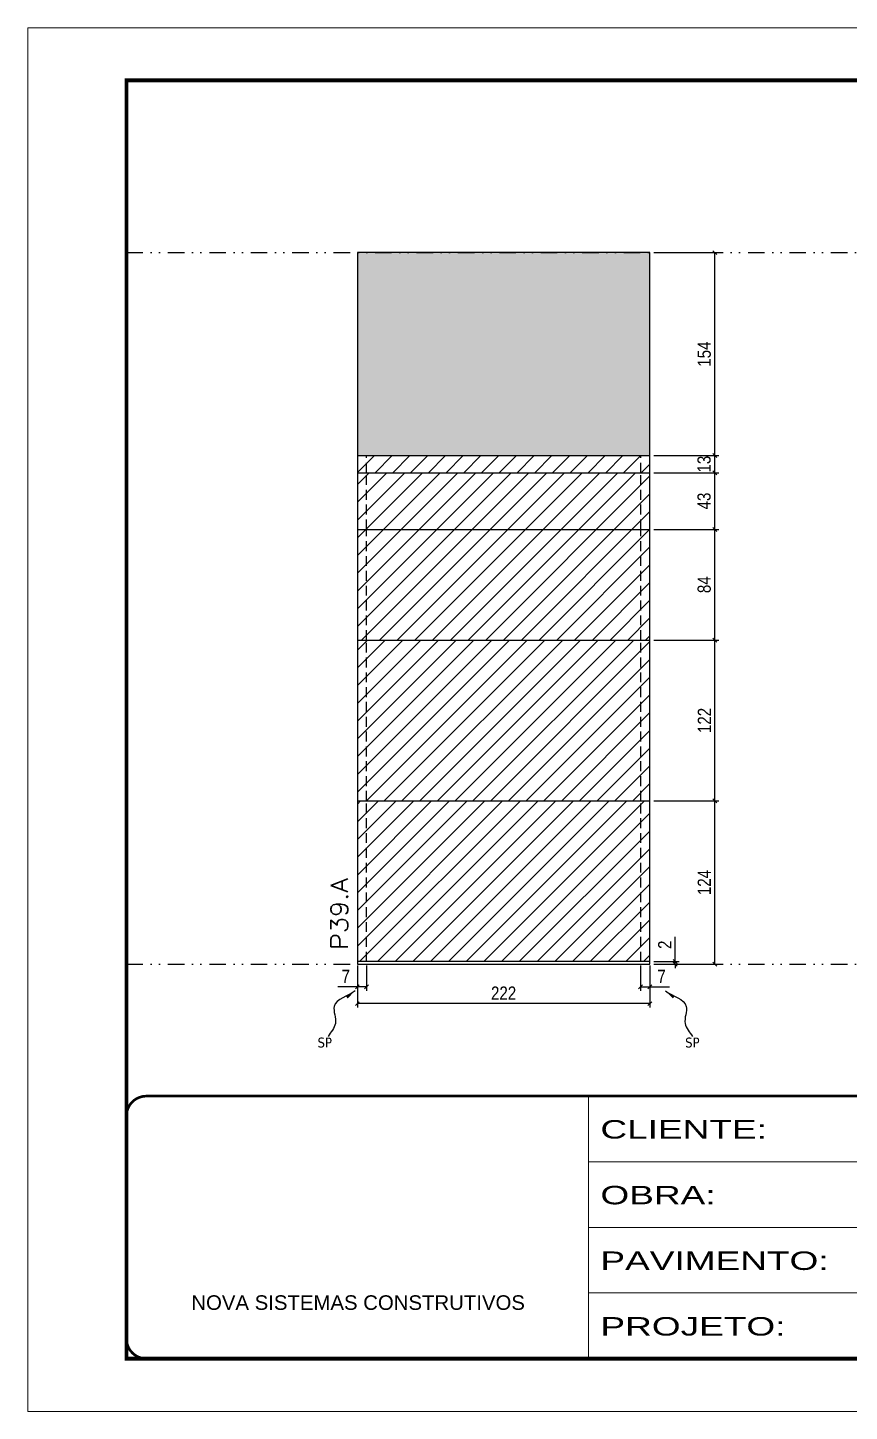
# Model space of a CAD drawing. Extents: x 14400 to 27878, y -21631 to 6985.
# Drawn here: x 15998 to 16622, y -7848 to -6798 of the extents above; entities that cross this region are included whole.
import ezdxf

# ---------------------------------------------------------------- set-up
doc = ezdxf.new("R2010")
doc.units = 0
for name, pattern in [('CONTINUO', [0]), ('DASHED', [0.75, 0.5, -0.25]), ('DIVIDE2', [0.625, 0.25, -0.125, 0, -0.125, 0, -0.125]), ('HIDDEN', [0.375, 0.25, -0.125])]:
    doc.linetypes.add(name, pattern=pattern)
for name, color, linetype in [('COTA', 241, 'Continuous'), ('Nível', 160, 'Continuous'), ('Painéis', 200, 'Continuous'), ('Sarrafo de Pressão', 42, 'HIDDEN'), ('texto', 7, 'Continuous')]:
    doc.layers.add(name, color=color, linetype=linetype)
for name, color, linetype, lineweight in [('Folhas', 255, 'Continuous', 9), ('Hachura', 251, 'Continuous', 9), ('SARRAFO DE PRESSAO', 251, 'DASHED', 9), ('Texto Seção', 7, 'Continuous', 15)]:
    doc.layers.add(name, color=color, linetype=linetype, lineweight=lineweight)
doc.styles.add('ARIAL', font='arial.ttf')
doc.styles.add('COTA TECNICA', font='techl___.ttf', dxfattribs={"height": 10})
doc.styles.add('COTA TECNICA-50', font='techl___.ttf', dxfattribs={"height": 10})
doc.styles.add('REGUA-120', font='ROMANS.shx', dxfattribs={"height": 15})
doc.styles.get("Standard").update_dxf_attribs({"font": 'arial.ttf'})
doc.styles.add('Tecnologia', font='')
doc.styles.get('Tecnologia').set_extended_font_data('Forgotten Futurist')
doc.dimstyles.new('COTA PAINEL-50', dxfattribs={"dimtxt": 10, "dimasz": 3, "dimexe": 3, "dimexo": 3, "dimgap": 3, "dimtad": 1, "dimdec": 1, "dimzin": 12, "dimdsep": 46, "dimtxsty": 'COTA TECNICA-50', "dimblk1": 'OBLIQUE', "dimblk2": 'OBLIQUE', "dimsah": 1, "dimcen": 0.9, "dimclrd": 4, "dimclre": 4, "dimclrt": 240, "dimadec": 1, "dimazin": 3, "dimtfac": 1, "dimtdec": 1, "dimtmove": 0, "dimatfit": 3, "dimfxl": 1, "dimtolj": 1, "dimtzin": 12, "dimarcsym": 0})
doc.dimstyles.new('PAINEL', dxfattribs={"dimtxt": 10, "dimasz": 3, "dimexe": 3, "dimexo": 3, "dimgap": 3, "dimtad": 1, "dimdec": 1, "dimzin": 12, "dimdsep": 46, "dimtxsty": 'COTA TECNICA', "dimblk1": 'OBLIQUE', "dimblk2": 'OBLIQUE', "dimsah": 1, "dimcen": 0.9, "dimclrd": 4, "dimclre": 4, "dimclrt": 240, "dimadec": 1, "dimazin": 3, "dimtfac": 1, "dimtdec": 1, "dimtmove": 0, "dimatfit": 3, "dimfxl": 1, "dimtolj": 1, "dimtzin": 12, "dimarcsym": 0})
doc.dimstyles.get("Standard").update_dxf_attribs({"dimtxt": 0.18, "dimasz": 0.18, "dimexe": 0.18, "dimexo": 0.0625, "dimgap": 0.09, "dimtad": 0, "dimtih": 1, "dimtoh": 1, "dimdec": 4, "dimzin": 0, "dimdsep": 46, "dimtxsty": 'Standard', "dimcen": 0.09, "dimadec": 0, "dimazin": 0, "dimtfac": 1, "dimtdec": 4, "dimtofl": 0, "dimtmove": 0, "dimatfit": 3, "dimfxl": 1, "dimtolj": 1, "dimtzin": 0, "dimarcsym": 0})

# ---------------------------------------------------------------- blocks, each defined once
blk = doc.blocks.new('9999999999')
at = {"color": 30, "linetype": 'CONTINUO'}
for p, q in [((98564.6, 34230.2), (98564.6, 34429.4)), ((98564.6, 34379.6), (99584, 34379.6)), ((98564.6, 34329.8), (99488, 34329.8)), ((98564.6, 34280), (99488, 34280))]:
    blk.add_line(p, q, dxfattribs=at)
at = {"color": 30, "linetype": 'CONTINUO', "const_width": 2}
blk.add_lwpolyline([(99584, 34230.2), (99584, 34414.4, 0.414214), (99569, 34429.4), (98229, 34429.4, 0.414214), (98214, 34414.4), (98214, 34245.2, 0.414214), (98229, 34230.2), (99584, 34230.2)], format="xyb", dxfattribs=at)
at = {"layer": 'Folhas'}
blk.add_lwpolyline([(98139, 34190.2), (99624, 34190.2), (99624, 35240.2), (98139, 35240.2)], close=True, dxfattribs=at)
at = {"layer": 'Folhas', "color": 30, "const_width": 3}
blk.add_lwpolyline([(98214, 34230.2), (99584, 34230.2), (99584, 35200.2), (98214, 35200.2)], close=True, dxfattribs=at)
at = {"color": 7, "linetype": 'Continuous', "ltscale": 5, "style": 'ARIAL'}
blk.add_text('NOVA SISTEMAS CONSTRUTIVOS', height=11.059, dxfattribs=at).set_placement((98263.2, 34267.2))
at = {"layer": 'Folhas', "color": 7, "style": 'Tecnologia', "width": 1.5}
for s, p in [('CLIENTE:', (98573.7, 34397.2)), ('OBRA:', (98573.7, 34347.3)), ('PAVIMENTO:', (98573.7, 34297.5)), ('PROJETO:', (98573.7, 34247.7))]:
    blk.add_text(s, height=14, dxfattribs=at).set_placement(p)
blk = doc.blocks.new('_Oblique')
at = {"color": 0, "linetype": 'ByBlock', "lineweight": -2}
blk.add_line((-0.5, -0.5), (0.5, 0.5), dxfattribs=at)
blk = doc.blocks.new('*D2701')
at = {"layer": 'COTA', "color": 4, "lineweight": -2, "transparency": 16777216}
for p, q in [((16248.7, -7509.9), (16248.7, -7541.8)), ((16470.7, -7509.9), (16470.7, -7541.8)), ((16470.7, -7538.8), (16248.7, -7538.8))]:
    blk.add_line(p, q, dxfattribs=at)
at = {"layer": 'Defpoints', "color": 0, "transparency": 16777216}
for p in [(16248.7, -7506.9), (16470.7, -7506.9), (16248.7, -7538.8)]:
    blk.add_point(p, dxfattribs=at)
at = {"layer": 'COTA', "color": 4, "lineweight": -2, "transparency": 16777216, "xscale": 3, "yscale": 3, "zscale": 3, "rotation": 180}
blk.add_blockref('_Oblique', (16248.7, -7538.8), dxfattribs=at)
at = {"layer": 'COTA', "color": 4, "lineweight": -2, "transparency": 16777216, "xscale": 3, "yscale": 3, "zscale": 3}
blk.add_blockref('_Oblique', (16470.7, -7538.8), dxfattribs=at)
at = {"layer": 'COTA', "color": 240, "transparency": 16777216, "insert": (16359.7, -7530.8), "char_height": 10, "attachment_point": 5, "style": 'COTA TECNICA'}
blk.add_mtext('\\A1;222', dxfattribs=at)
blk = doc.blocks.new('*D2702')
at = {"layer": 'COTA', "color": 4, "lineweight": -2, "transparency": 16777216}
for p, q in [((16463.7, -7509.9), (16463.7, -7529.1)), ((16470.7, -7511.9), (16470.7, -7529.1)), ((16463.7, -7526.1), (16470.7, -7526.1)), ((16470.7, -7526.1), (16485.5, -7526.1))]:
    blk.add_line(p, q, dxfattribs=at)
at = {"layer": 'Defpoints', "color": 0, "transparency": 16777216}
for p in [(16463.7, -7506.9), (16470.7, -7508.9), (16470.7, -7526.1)]:
    blk.add_point(p, dxfattribs=at)
at = {"layer": 'COTA', "color": 4, "lineweight": -2, "transparency": 16777216, "xscale": 3, "yscale": 3, "zscale": 3, "rotation": 180}
blk.add_blockref('_Oblique', (16463.7, -7526.1), dxfattribs=at)
at = {"layer": 'COTA', "color": 4, "lineweight": -2, "transparency": 16777216, "xscale": 3, "yscale": 3, "zscale": 3}
blk.add_blockref('_Oblique', (16470.7, -7526.1), dxfattribs=at)
at = {"layer": 'COTA', "color": 240, "transparency": 16777216, "insert": (16479.6, -7518.1), "char_height": 10, "attachment_point": 5, "style": 'COTA TECNICA-50'}
blk.add_mtext('\\A1;7', dxfattribs=at)
blk = doc.blocks.new('*D2703')
at = {"layer": 'COTA', "color": 4, "lineweight": -2, "transparency": 16777216}
for p, q in [((16248.7, -7511.9), (16248.7, -7529.1)), ((16255.7, -7509.9), (16255.7, -7529.1)), ((16248.7, -7526.1), (16234, -7526.1)), ((16255.7, -7526.1), (16248.7, -7526.1))]:
    blk.add_line(p, q, dxfattribs=at)
at = {"layer": 'Defpoints', "color": 0, "transparency": 16777216}
for p in [(16255.7, -7506.9), (16248.7, -7508.9), (16248.7, -7526.1)]:
    blk.add_point(p, dxfattribs=at)
at = {"layer": 'COTA', "color": 4, "lineweight": -2, "transparency": 16777216, "xscale": 3, "yscale": 3, "zscale": 3, "rotation": 180}
blk.add_blockref('_Oblique', (16248.7, -7526.1), dxfattribs=at)
at = {"layer": 'COTA', "color": 4, "lineweight": -2, "transparency": 16777216, "xscale": 3, "yscale": 3, "zscale": 3}
blk.add_blockref('_Oblique', (16255.7, -7526.1), dxfattribs=at)
at = {"layer": 'COTA', "color": 240, "transparency": 16777216, "insert": (16239.9, -7518.1), "char_height": 10, "attachment_point": 5, "style": 'COTA TECNICA-50'}
blk.add_mtext('\\A1;7', dxfattribs=at)
blk = doc.blocks.new('*D2704')
at = {"layer": 'COTA', "color": 4, "lineweight": -2, "transparency": 16777216}
for p, q in [((16490, -7506.9), (16490, -7488.1)), ((16473.7, -7506.9), (16493, -7506.9)), ((16490, -7508.9), (16490, -7506.9)), ((16473.7, -7508.9), (16493, -7508.9)), ((16490, -7508.9), (16490, -7511.9))]:
    blk.add_line(p, q, dxfattribs=at)
at = {"layer": 'Defpoints', "color": 0, "transparency": 16777216}
for p in [(16470.7, -7506.9), (16470.7, -7508.9), (16490, -7508.9)]:
    blk.add_point(p, dxfattribs=at)
at = {"layer": 'COTA', "color": 4, "lineweight": -2, "transparency": 16777216, "xscale": 3, "yscale": 3, "zscale": 3}
for p, rotation in [((16490, -7506.9), 270), ((16490, -7508.9), 90)]:
    blk.add_blockref('_Oblique', p, dxfattribs=dict(at, rotation=rotation))
at = {"layer": 'COTA', "color": 240, "transparency": 16777216, "insert": (16482, -7494.1), "char_height": 10, "attachment_point": 5, "rotation": 90, "style": 'COTA TECNICA-50'}
blk.add_mtext('\\A1;2', dxfattribs=at)
blk = doc.blocks.new('*D2705')
at = {"layer": 'COTA', "color": 4, "lineweight": -2, "transparency": 16777216}
for p, q in [((16473.7, -7262.9), (16523.1, -7262.9)), ((16520.1, -7384.9), (16520.1, -7262.9)), ((16473.7, -7384.9), (16523.1, -7384.9))]:
    blk.add_line(p, q, dxfattribs=at)
at = {"layer": 'Defpoints', "color": 0, "transparency": 16777216}
for p in [(16470.7, -7262.9), (16520.1, -7262.9), (16470.7, -7384.9)]:
    blk.add_point(p, dxfattribs=at)
at = {"layer": 'COTA', "color": 4, "lineweight": -2, "transparency": 16777216, "xscale": 3, "yscale": 3, "zscale": 3}
for p, rotation in [((16520.1, -7262.9), 90), ((16520.1, -7384.9), 270)]:
    blk.add_blockref('_Oblique', p, dxfattribs=dict(at, rotation=rotation))
at = {"layer": 'COTA', "color": 240, "transparency": 16777216, "insert": (16512.1, -7323.9), "char_height": 10, "attachment_point": 5, "rotation": 90, "style": 'COTA TECNICA-50'}
blk.add_mtext('\\A1;122', dxfattribs=at)
blk = doc.blocks.new('*D2724')
at = {"layer": 'COTA', "color": 4, "linetype": 'ByBlock', "lineweight": -2, "transparency": 16777216}
for p, q in [((16473.7, -7384.9), (16523.1, -7384.9)), ((16520.1, -7508.9), (16520.1, -7384.9)), ((16473.7, -7508.9), (16523.1, -7508.9))]:
    blk.add_line(p, q, dxfattribs=at)
at = {"layer": 'Defpoints', "color": 0, "linetype": 'ByBlock', "transparency": 16777216}
for p in [(16470.7, -7384.9), (16520.1, -7384.9), (16470.7, -7508.9)]:
    blk.add_point(p, dxfattribs=at)
at = {"layer": 'COTA', "color": 4, "linetype": 'ByBlock', "lineweight": -2, "transparency": 16777216, "xscale": 3, "yscale": 3, "zscale": 3}
for p, rotation in [((16520.1, -7384.9), 90), ((16520.1, -7508.9), 270)]:
    blk.add_blockref('_Oblique', p, dxfattribs=dict(at, rotation=rotation))
at = {"layer": 'COTA', "color": 240, "linetype": 'ByBlock', "transparency": 16777216, "insert": (16512, -7446.9), "char_height": 10, "attachment_point": 5, "rotation": 90, "style": 'COTA TECNICA'}
blk.add_mtext('\\A1;124', dxfattribs=at)
blk = doc.blocks.new('*D2725')
at = {"layer": 'COTA', "color": 4, "linetype": 'ByBlock', "lineweight": -2, "transparency": 16777216}
for p, q in [((16473.7, -7384.9), (16523.1, -7384.9)), ((16520.1, -7508.9), (16520.1, -7384.9)), ((16473.7, -7508.9), (16523.1, -7508.9))]:
    blk.add_line(p, q, dxfattribs=at)
at = {"layer": 'Defpoints', "color": 0, "linetype": 'ByBlock', "transparency": 16777216}
for p in [(16470.7, -7384.9), (16520.1, -7384.9), (16470.7, -7508.9)]:
    blk.add_point(p, dxfattribs=at)
at = {"layer": 'COTA', "color": 4, "linetype": 'ByBlock', "lineweight": -2, "transparency": 16777216, "xscale": 3, "yscale": 3, "zscale": 3}
for p, rotation in [((16520.1, -7384.9), 90), ((16520.1, -7508.9), 270)]:
    blk.add_blockref('_Oblique', p, dxfattribs=dict(at, rotation=rotation))
at = {"layer": 'COTA', "color": 240, "linetype": 'ByBlock', "transparency": 16777216, "insert": (16512, -7446.9), "char_height": 10, "attachment_point": 5, "rotation": 90, "style": 'COTA TECNICA'}
blk.add_mtext('\\A1;124', dxfattribs=at)
blk = doc.blocks.new('*D2726')
at = {"layer": 'COTA', "color": 4, "lineweight": -2, "transparency": 16777216}
for p, q in [((16473.7, -7178.9), (16523.1, -7178.9)), ((16520.1, -7262.9), (16520.1, -7178.9)), ((16473.7, -7262.9), (16523.1, -7262.9))]:
    blk.add_line(p, q, dxfattribs=at)
at = {"layer": 'Defpoints', "color": 0, "transparency": 16777216}
for p in [(16470.7, -7178.9), (16520.1, -7178.9), (16470.7, -7262.9)]:
    blk.add_point(p, dxfattribs=at)
at = {"layer": 'COTA', "color": 4, "lineweight": -2, "transparency": 16777216, "xscale": 3, "yscale": 3, "zscale": 3}
for p, rotation in [((16520.1, -7178.9), 90), ((16520.1, -7262.9), 270)]:
    blk.add_blockref('_Oblique', p, dxfattribs=dict(at, rotation=rotation))
at = {"layer": 'COTA', "color": 240, "transparency": 16777216, "insert": (16512, -7220.9), "char_height": 10, "attachment_point": 5, "rotation": 90, "style": 'COTA TECNICA'}
blk.add_mtext('\\A1;84', dxfattribs=at)
blk = doc.blocks.new('*D2731')
at = {"layer": 'COTA', "color": 4, "lineweight": -2, "transparency": 16777216}
for p, q in [((16473.7, -6968.9), (16523.1, -6968.9)), ((16520.1, -7122.9), (16520.1, -6968.9)), ((16473.7, -7122.9), (16523.1, -7122.9))]:
    blk.add_line(p, q, dxfattribs=at)
at = {"layer": 'Defpoints', "color": 0, "transparency": 16777216}
for p in [(16470.7, -6968.9), (16520.1, -6968.9), (16470.7, -7122.9)]:
    blk.add_point(p, dxfattribs=at)
at = {"layer": 'COTA', "color": 4, "lineweight": -2, "transparency": 16777216, "xscale": 3, "yscale": 3, "zscale": 3}
for p, rotation in [((16520.1, -6968.9), 90), ((16520.1, -7122.9), 270)]:
    blk.add_blockref('_Oblique', p, dxfattribs=dict(at, rotation=rotation))
at = {"layer": 'COTA', "color": 240, "transparency": 16777216, "insert": (16512, -7045.9), "char_height": 10, "attachment_point": 5, "rotation": 90, "style": 'COTA TECNICA'}
blk.add_mtext('\\A1;154', dxfattribs=at)
blk = doc.blocks.new('*D2732')
at = {"layer": 'COTA', "color": 4, "lineweight": -2, "transparency": 16777216}
for p, q in [((16473.7, -7135.9), (16523.1, -7135.9)), ((16520.1, -7178.9), (16520.1, -7135.9)), ((16473.7, -7178.9), (16523.1, -7178.9))]:
    blk.add_line(p, q, dxfattribs=at)
at = {"layer": 'Defpoints', "color": 0, "transparency": 16777216}
for p in [(16470.7, -7135.9), (16520.1, -7135.9), (16470.7, -7178.9)]:
    blk.add_point(p, dxfattribs=at)
at = {"layer": 'COTA', "color": 4, "lineweight": -2, "transparency": 16777216, "xscale": 3, "yscale": 3, "zscale": 3}
for p, rotation in [((16520.1, -7135.9), 90), ((16520.1, -7178.9), 270)]:
    blk.add_blockref('_Oblique', p, dxfattribs=dict(at, rotation=rotation))
at = {"layer": 'COTA', "color": 240, "transparency": 16777216, "insert": (16511.9, -7157.4), "char_height": 10, "attachment_point": 5, "rotation": 90, "style": 'COTA TECNICA'}
blk.add_mtext('\\A1;43', dxfattribs=at)
blk = doc.blocks.new('*D2733')
at = {"layer": 'COTA', "color": 4, "lineweight": -2, "transparency": 16777216}
for p, q in [((16473.7, -7122.9), (16523.1, -7122.9)), ((16520.1, -7135.9), (16520.1, -7122.9)), ((16473.7, -7135.9), (16523.1, -7135.9))]:
    blk.add_line(p, q, dxfattribs=at)
at = {"layer": 'Defpoints', "color": 0, "transparency": 16777216}
for p in [(16470.7, -7122.9), (16520.1, -7122.9), (16470.7, -7135.9)]:
    blk.add_point(p, dxfattribs=at)
at = {"layer": 'COTA', "color": 4, "lineweight": -2, "transparency": 16777216, "xscale": 3, "yscale": 3, "zscale": 3}
for p, rotation in [((16520.1, -7122.9), 90), ((16520.1, -7135.9), 270)]:
    blk.add_blockref('_Oblique', p, dxfattribs=dict(at, rotation=rotation))
at = {"layer": 'COTA', "color": 240, "transparency": 16777216, "insert": (16511.9, -7129.4), "char_height": 10, "attachment_point": 5, "rotation": 90, "style": 'COTA TECNICA'}
blk.add_mtext('\\A1;13', dxfattribs=at)

msp = doc.modelspace()

# ---------------------------------------------------------------- hatches: boundary and pattern name
at = {"layer": 'COTA'}
h = msp.add_hatch(dxfattribs=at)
h.set_pattern_fill('AR-CONC', color=256, scale=0.03)
h.set_pattern_definition([(50, (-36.232, 7e-12), (5.4655401, -0.4781726), [0.5715, -6.2865]), (355, (-36.232, 7e-12), (-1.0573026, 5.7317054), [0.4572, -5.0292175]), (100.451445, (-35.7767, -0.04), (4.4082374, 5.2535326), [0.4857003, -5.3427073]), (46.1842, (-36.232, 1.524), (8.1323712, -1.2612698), [0.85725, -9.42975]), (96.63556, (-35.5544, 1.419), (7.122124, 7.4227837), [0.7285507, -8.0140682]), (351.18415, (-36.232, 1.524), (7.122124, 7.4227837), [0.685799, -7.543792]), (21, (-35.47, 1.143), (4.5484317, -3.067956), [0.5715, -6.2865]), (326, (-35.47, 1.143), (1.8540609, 5.525639), [0.4572, -5.0292]), (71.451445, (-35.091, 0.8873), (6.4024926, 2.457683), [0.4857003, -5.3426981]), (37.5, (-36.2321, 7e-12), (0.0926581, 2.53665117), [0, -4.96824, 0, -5.1054, 0, -5.04825]), (7.5, (-36.232, 7e-12), (2.00458988, 3.00541724), [0, -2.91084, 0, -4.85394, 0, -1.92405]), (327.5, (-37.9314, 7e-12), (4.06771786, -0.17186232), [0, -1.905, 0, -5.9436, 0, -7.8867]), (317.5, (-38.6934, 7e-12), (4.44387544, 0.7627947), [0, -2.4765, 0, -3.94716, 0, -5.6007])])
h.paths.add_polyline_path([(16248.74, -6968.89), (16248.74, -7122.89), (16470.74, -7122.89), (16470.74, -6968.89)])
at = {"layer": 'Hachura', "linetype": 'ByBlock'}
h = msp.add_hatch(dxfattribs=at)
h.set_pattern_fill('ANSI31', color=256, scale=3)
h.paths.add_polyline_path([(16470.74, -7122.89), (16248.74, -7122.89), (16248.74, -7135.89), (16470.74, -7135.89)])
h = msp.add_hatch(dxfattribs=at)
h.set_pattern_fill('ANSI31', color=256, scale=3)
h.set_pattern_definition([(45, (-3170, 5e-12), (-6.735192, 6.735192), [])])
h.paths.add_polyline_path([(16470.74, -7178.89), (16470.74, -7135.89), (16248.74, -7135.89), (16248.74, -7178.89)])
h.paths.add_polyline_path([(16470.74, -7262.89), (16470.74, -7178.89), (16248.74, -7178.89), (16248.74, -7262.89)])
h.paths.add_polyline_path([(16470.74, -7506.89), (16470.74, -7384.89), (16248.74, -7384.89), (16248.74, -7506.89)])
h.paths.add_polyline_path([(16666.63, -7384.89), (16666.63, -7506.89), (16888.63, -7506.89), (16888.63, -7384.89)])
h.paths.add_polyline_path([(16888.63, -7384.89), (16888.63, -7262.89), (16666.63, -7262.89), (16666.63, -7384.89)])
h.paths.add_polyline_path([(17101.71, -7295.89), (17076.71, -7295.89), (17076.71, -7506.89), (17101.71, -7506.89)])
h.paths.add_polyline_path([(17294.39, -7506.89), (17319.39, -7506.89), (17319.39, -7262.89), (17294.39, -7262.89)])
h = msp.add_hatch(dxfattribs=at)
h.set_pattern_fill('ANSI31', color=256, scale=3)
h.paths.add_polyline_path([(16470.74, -7262.89), (16248.74, -7262.89), (16248.74, -7384.89), (16470.74, -7384.89)])

# ---------------------------------------------------------------- linework, layer by layer
at = {"layer": 'COTA'}
msp.add_lwpolyline([(16248.74, -7122.89), (16470.74, -7122.89), (16470.74, -6968.89), (16248.74, -6968.89)], close=True, dxfattribs=at)
at = {"layer": 'Nível', "color": 4, "linetype": 'DIVIDE2', "ltscale": 50}
for p, q in [((16073.47, -6968.89), (17443.47, -6968.89)), ((16073.47, -7508.89), (17443.47, -7508.89))]:
    msp.add_line(p, q, dxfattribs=at)
at = {"layer": 'Painéis'}
for p, q in [((16248.74, -7122.89), (16248.74, -7508.89)), ((16248.74, -7122.89), (16470.74, -7122.89)), ((16470.74, -7508.89), (16470.74, -7122.89)), ((16248.74, -7135.89), (16470.74, -7135.89)), ((16248.74, -7178.89), (16470.74, -7178.89)), ((16248.74, -7262.89), (16470.74, -7262.89)), ((16248.74, -7384.89), (16470.74, -7384.89)), ((16248.74, -7508.89), (16470.74, -7508.89))]:
    msp.add_line(p, q, dxfattribs=at)
msp.add_lwpolyline([(16470.74, -7506.89), (16248.74, -7506.89), (16248.74, -7508.89), (16470.74, -7508.89)], close=True, dxfattribs=at)
at = {"layer": 'Sarrafo de Pressão', "ltscale": 30}
for p, q in [((16255.74, -7135.89), (16255.74, -7122.89)), ((16463.74, -7135.89), (16463.74, -7122.89)), ((16255.74, -7178.89), (16255.74, -7135.89)), ((16463.74, -7178.89), (16463.74, -7135.89)), ((16255.74, -7262.89), (16255.74, -7178.89)), ((16463.74, -7262.89), (16463.74, -7178.89)), ((16255.74, -7384.89), (16255.74, -7262.89)), ((16463.74, -7384.89), (16463.74, -7262.89)), ((16255.74, -7506.89), (16255.74, -7384.89)), ((16463.74, -7506.89), (16463.74, -7384.89))]:
    msp.add_line(p, q, dxfattribs=at)

# ---------------------------------------------------------------- block references
at = {"layer": 'SARRAFO DE PRESSAO', "color": 6, "linetype": 'ByBlock'}
msp.add_blockref('9999999999', (-82140.51, -42038.38), dxfattribs=at)

# ---------------------------------------------------------------- texts
at = {"layer": 'texto', "color": 0, "char_height": 7.5, "attachment_point": 5}
for insert in [(16223.97, -7568.38), (16502.99, -7568.38)]:
    msp.add_mtext('{\\fTahoma|b0|i0|c0|p34;\\C4;SP}', dxfattribs=dict(at, insert=insert))
at = {"layer": 'Texto Seção', "style": 'REGUA-120', "width": 1.1}
msp.add_text('P39.A', height=13, rotation=90, dxfattribs=at).set_placement((16241.49, -7498.13))

# ---------------------------------------------------------------- dimensions: what is measured, and where the dimension line sits
at = {"layer": 'COTA'}
for base, p1, p2, angle, dimstyle, picture, middle in [((16520.11, -6968.89), (16470.74, -7122.89), (16470.74, -6968.89), 90, 'PAINEL', '*D2731', (16512, -7045.89)), ((16520.11, -7135.89), (16470.74, -7178.89), (16470.74, -7135.89), 90, 'PAINEL', '*D2732', (16511.89, -7157.39)), ((16520.11, -7178.89), (16470.74, -7262.89), (16470.74, -7178.89), 90, 'PAINEL', '*D2726', (16512.02, -7220.89)), ((16520.11, -7262.89), (16470.74, -7384.89), (16470.74, -7262.89), 90, 'COTA PAINEL-50', '*D2705', (16512.05, -7323.89)), ((16248.74, -7526.13), (16255.74, -7506.89), (16248.74, -7508.89), 180, 'COTA PAINEL-50', '*D2703', (16239.88, -7518.06))]:
    dim = msp.add_linear_dim(base=base, p1=p1, p2=p2, angle=angle, dimstyle=dimstyle, dxfattribs=at)
    dim.commit()
    dim.dimension.update_dxf_attribs({"geometry": picture, "text_midpoint": middle})
for base, p1, p2, dimstyle, picture, middle in [((16520.11, -7122.89), (16470.74, -7135.89), (16470.74, -7122.89), 'PAINEL', '*D2733', (16520.11, -7129.39)), ((16490, -7508.89), (16470.74, -7506.89), (16470.74, -7508.89), 'COTA PAINEL-50', '*D2704', (16490, -7494.14))]:
    dim = msp.add_linear_dim(base=base, p1=p1, p2=p2, angle=90, dimstyle=dimstyle, dxfattribs=at)
    dim.commit()
    dim.dimension.update_dxf_attribs({"geometry": picture, "text_midpoint": middle, "dimtype": 160})
at = {"layer": 'COTA', "linetype": 'ByBlock'}
for picture in ['*D2724', '*D2725']:
    dim = msp.add_aligned_dim(p1=(16470.74, -7508.89), p2=(16470.74, -7384.89), distance=-49.37, dimstyle='PAINEL', dxfattribs=at)
    dim.commit()
    dim.dimension.update_dxf_attribs({"geometry": picture, "text_midpoint": (16512.04, -7446.89)})
at = {"layer": 'COTA'}
dim = msp.add_linear_dim(base=(16248.74, -7538.79), p1=(16470.74, -7506.89), p2=(16248.74, -7506.89), angle=180, dimstyle='PAINEL', override={"dimarcsym": 2}, dxfattribs=at)
dim.commit()
dim.dimension.update_dxf_attribs({"geometry": '*D2701', "text_midpoint": (16359.74, -7530.79)})
dim = msp.add_linear_dim(base=(16470.74, -7526.13), p1=(16463.74, -7506.89), p2=(16470.74, -7508.89), dimstyle='COTA PAINEL-50', dxfattribs=at)
dim.commit()
dim.dimension.update_dxf_attribs({"geometry": '*D2702', "text_midpoint": (16479.61, -7518.06)})

# ---------------------------------------------------------------- leaders
at = {"layer": 'COTA', "path_type": 1}
for points in [[(16246.92, -7529.07), (16231.13, -7540.91), (16232.05, -7553.91), (16226.5, -7563.69)], [(16482.57, -7529.07), (16498.36, -7540.91), (16497.43, -7553.91), (16502.99, -7563.69)]]:
    msp.add_leader(points, dimstyle='Standard', override={"dimasz": 8}, dxfattribs=at)

doc.saveas('drawing.dxf')
